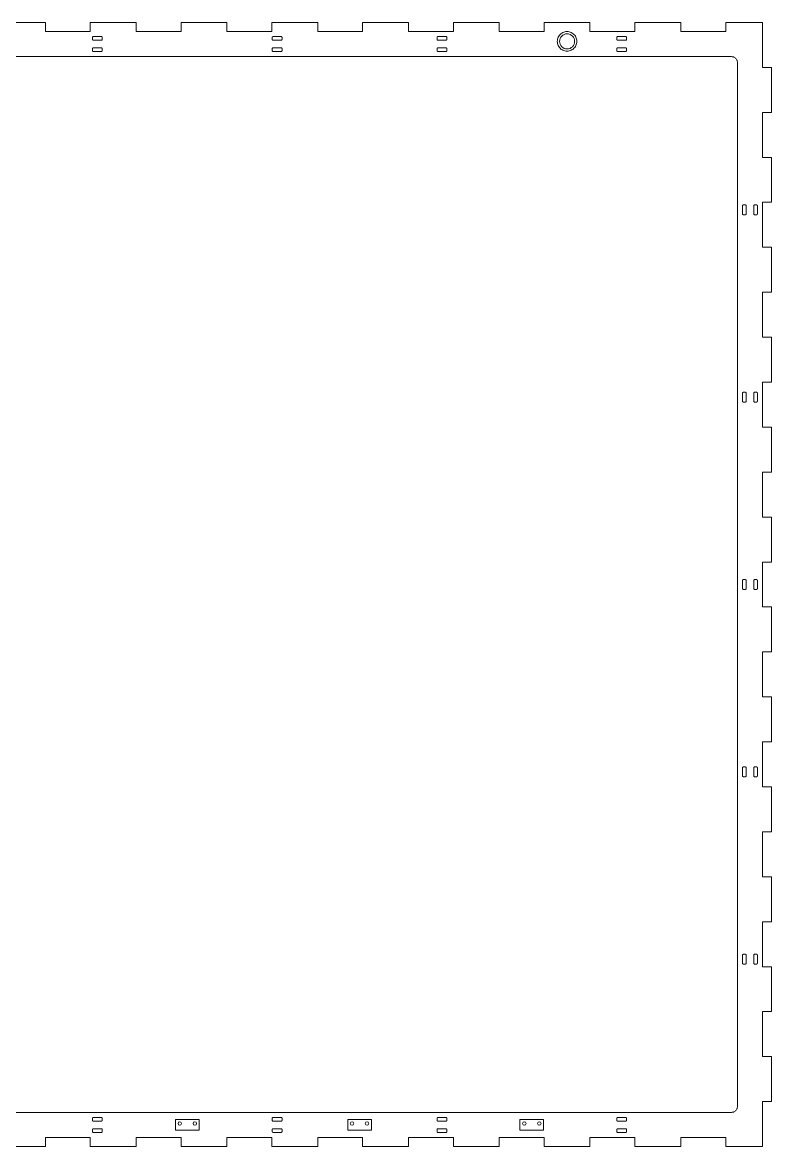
# Model space of a CAD drawing. Header units: millimetres. Extents: x 0 to 2008, y 0 to 750.
# Drawn here: x 1508 to 2008, y 0 to 750 of the extents above; entities that cross this region are included whole.
import ezdxf

# ---------------------------------------------------------------- set-up
doc = ezdxf.new("R2010")
doc.units = ezdxf.units.MM
doc.layers.add('CORTE', color=1, linetype='Continuous', lineweight=0)
doc.layers.add('MARCAÇÃO', color=2, linetype='Continuous', lineweight=0)

msp = doc.modelspace()

# ---------------------------------------------------------------- linework, layer by layer
at = {"layer": 'CORTE'}
for points in [[(1492.705882, 0), (1523.294118, 0), (1523.294118, 6), (1553.294118, 6), (1553.294118, 0), (1583.882353, 0), (1583.882353, 6), (1613.882353, 6), (1613.882353, 0), (1644.470588, 0), (1644.470588, 6), (1674.470588, 6), (1674.470588, 0), (1705.058824, 0), (1705.058824, 6), (1735.058824, 6), (1735.058824, 0), (1765.647059, 0), (1765.647059, 6), (1795.647059, 6), (1795.647059, 0), (1826.235294, 0), (1826.235294, 6), (1856.235294, 6), (1856.235294, 0), (1886.823529, 0), (1886.823529, 6), (1916.823529, 6), (1916.823529, 0), (1947.411765, 0), (1947.411765, 6), (1977.411765, 6), (1977.411765, 0), (2002, 0), (2002, 0), (2002, 30), (2008, 30), (2008, 60), (2002, 60), (2002, 90), (2008, 90), (2008, 120), (2002, 120), (2002, 150), (2008, 150), (2008, 180), (2002, 180), (2002, 210), (2008, 210), (2008, 240), (2002, 240), (2002, 270), (2008, 270), (2008, 300), (2002, 300), (2002, 330), (2008, 330), (2008, 360), (2002, 360), (2002, 390), (2008, 390), (2008, 420), (2002, 420), (2002, 450), (2008, 450), (2008, 480), (2002, 480), (2002, 510), (2008, 510), (2008, 540), (2002, 540), (2002, 570), (2008, 570), (2008, 600), (2002, 600), (2002, 630), (2008, 630), (2008, 660), (2002, 660), (2002, 690), (2008, 690), (2008, 720), (2002, 720), (2002, 750), (1977.411765, 750), (1977.411765, 744), (1947.411765, 744), (1947.411765, 750), (1916.823529, 750), (1916.823529, 744), (1886.823529, 744), (1886.823529, 750), (1856.235294, 750), (1856.235294, 744), (1826.235294, 744), (1826.235294, 750), (1795.647059, 750), (1795.647059, 744), (1765.647059, 744), (1765.647059, 750), (1735.058824, 750), (1735.058824, 744), (1705.058824, 744), (1705.058824, 750), (1674.470588, 750), (1674.470588, 744), (1644.470588, 744), (1644.470588, 750), (1613.882353, 750), (1613.882353, 744), (1583.882353, 744), (1583.882353, 750), (1553.294118, 750), (1553.294118, 744), (1523.294118, 744), (1523.294118, 750), (1492.705882, 750)], [(1034.8, 22.8), (1981.2, 22.8), (1981.647858, 22.825151), (1982.090084, 22.900288), (1982.521116, 23.024467), (1982.935535, 23.196125), (1983.328128, 23.413103), (1983.693959, 23.672674), (1984.028427, 23.971573), (1984.327326, 24.306041), (1984.586897, 24.671872), (1984.803875, 25.064465), (1984.975533, 25.478884), (1985.099712, 25.909916), (1985.174849, 26.352142), (1985.2, 26.8), (1985.2, 723.2), (1985.174849, 723.647858), (1985.099712, 724.090084), (1984.975533, 724.521116), (1984.803875, 724.935535), (1984.586897, 725.328128), (1984.327326, 725.693959), (1984.028427, 726.028427), (1983.693959, 726.327326), (1983.328128, 726.586897), (1982.935535, 726.803875), (1982.521116, 726.975533), (1982.090084, 727.099712), (1981.647858, 727.174849), (1981.2, 727.2), (1034.8, 727.2)]]:
    msp.add_lwpolyline(points, dxfattribs=at)
for points in [[(1561.25, 740), (1561.246227, 740.067179), (1561.234957, 740.133513), (1561.21633, 740.198167), (1561.190581, 740.26033), (1561.158035, 740.319219), (1561.119099, 740.374094), (1561.074264, 740.424264), (1561.024094, 740.469099), (1560.969219, 740.508035), (1560.91033, 740.540581), (1560.848167, 740.56633), (1560.783513, 740.584957), (1560.717179, 740.596227), (1560.65, 740.6), (1555.35, 740.6), (1555.282821, 740.596227), (1555.216487, 740.584957), (1555.151833, 740.56633), (1555.08967, 740.540581), (1555.030781, 740.508035), (1554.975906, 740.469099), (1554.925736, 740.424264), (1554.880901, 740.374094), (1554.841965, 740.319219), (1554.809419, 740.26033), (1554.78367, 740.198167), (1554.765043, 740.133513), (1554.753773, 740.067179), (1554.75, 740), (1554.75, 738.7), (1554.753773, 738.632821), (1554.765043, 738.566487), (1554.78367, 738.501833), (1554.809419, 738.43967), (1554.841965, 738.380781), (1554.880901, 738.325906), (1554.925736, 738.275736), (1554.975906, 738.230901), (1555.030781, 738.191965), (1555.08967, 738.159419), (1555.151833, 738.13367), (1555.216487, 738.115043), (1555.282821, 738.103773), (1555.35, 738.1), (1560.65, 738.1), (1560.717179, 738.103773), (1560.783513, 738.115043), (1560.848167, 738.13367), (1560.91033, 738.159419), (1560.969219, 738.191965), (1561.024094, 738.230901), (1561.074264, 738.275736), (1561.119099, 738.325906), (1561.158035, 738.380781), (1561.190581, 738.43967), (1561.21633, 738.501833), (1561.234957, 738.566487), (1561.246227, 738.632821), (1561.25, 738.7)], [(1681.25, 740), (1681.246227, 740.067179), (1681.234957, 740.133513), (1681.21633, 740.198167), (1681.190581, 740.26033), (1681.158035, 740.319219), (1681.119099, 740.374094), (1681.074264, 740.424264), (1681.024094, 740.469099), (1680.969219, 740.508035), (1680.91033, 740.540581), (1680.848167, 740.56633), (1680.783513, 740.584957), (1680.717179, 740.596227), (1680.65, 740.6), (1675.35, 740.6), (1675.282821, 740.596227), (1675.216487, 740.584957), (1675.151833, 740.56633), (1675.08967, 740.540581), (1675.030781, 740.508035), (1674.975906, 740.469099), (1674.925736, 740.424264), (1674.880901, 740.374094), (1674.841965, 740.319219), (1674.809419, 740.26033), (1674.78367, 740.198167), (1674.765043, 740.133513), (1674.753773, 740.067179), (1674.75, 740), (1674.75, 738.7), (1674.753773, 738.632821), (1674.765043, 738.566487), (1674.78367, 738.501833), (1674.809419, 738.43967), (1674.841965, 738.380781), (1674.880901, 738.325906), (1674.925736, 738.275736), (1674.975906, 738.230901), (1675.030781, 738.191965), (1675.08967, 738.159419), (1675.151833, 738.13367), (1675.216487, 738.115043), (1675.282821, 738.103773), (1675.35, 738.1), (1680.65, 738.1), (1680.717179, 738.103773), (1680.783513, 738.115043), (1680.848167, 738.13367), (1680.91033, 738.159419), (1680.969219, 738.191965), (1681.024094, 738.230901), (1681.074264, 738.275736), (1681.119099, 738.325906), (1681.158035, 738.380781), (1681.190581, 738.43967), (1681.21633, 738.501833), (1681.234957, 738.566487), (1681.246227, 738.632821), (1681.25, 738.7)], [(1791.25, 740), (1791.246227, 740.067179), (1791.234957, 740.133513), (1791.21633, 740.198167), (1791.190581, 740.26033), (1791.158035, 740.319219), (1791.119099, 740.374094), (1791.074264, 740.424264), (1791.024094, 740.469099), (1790.969219, 740.508035), (1790.91033, 740.540581), (1790.848167, 740.56633), (1790.783513, 740.584957), (1790.717179, 740.596227), (1790.65, 740.6), (1785.35, 740.6), (1785.282821, 740.596227), (1785.216487, 740.584957), (1785.151833, 740.56633), (1785.08967, 740.540581), (1785.030781, 740.508035), (1784.975906, 740.469099), (1784.925736, 740.424264), (1784.880901, 740.374094), (1784.841965, 740.319219), (1784.809419, 740.26033), (1784.78367, 740.198167), (1784.765043, 740.133513), (1784.753773, 740.067179), (1784.75, 740), (1784.75, 738.7), (1784.753773, 738.632821), (1784.765043, 738.566487), (1784.78367, 738.501833), (1784.809419, 738.43967), (1784.841965, 738.380781), (1784.880901, 738.325906), (1784.925736, 738.275736), (1784.975906, 738.230901), (1785.030781, 738.191965), (1785.08967, 738.159419), (1785.151833, 738.13367), (1785.216487, 738.115043), (1785.282821, 738.103773), (1785.35, 738.1), (1790.65, 738.1), (1790.717179, 738.103773), (1790.783513, 738.115043), (1790.848167, 738.13367), (1790.91033, 738.159419), (1790.969219, 738.191965), (1791.024094, 738.230901), (1791.074264, 738.275736), (1791.119099, 738.325906), (1791.158035, 738.380781), (1791.190581, 738.43967), (1791.21633, 738.501833), (1791.234957, 738.566487), (1791.246227, 738.632821), (1791.25, 738.7)], [(1911.25, 740), (1911.246227, 740.067179), (1911.234957, 740.133513), (1911.21633, 740.198167), (1911.190581, 740.26033), (1911.158035, 740.319219), (1911.119099, 740.374094), (1911.074264, 740.424264), (1911.024094, 740.469099), (1910.969219, 740.508035), (1910.91033, 740.540581), (1910.848167, 740.56633), (1910.783513, 740.584957), (1910.717179, 740.596227), (1910.65, 740.6), (1905.35, 740.6), (1905.282821, 740.596227), (1905.216487, 740.584957), (1905.151833, 740.56633), (1905.08967, 740.540581), (1905.030781, 740.508035), (1904.975906, 740.469099), (1904.925736, 740.424264), (1904.880901, 740.374094), (1904.841965, 740.319219), (1904.809419, 740.26033), (1904.78367, 740.198167), (1904.765043, 740.133513), (1904.753773, 740.067179), (1904.75, 740), (1904.75, 738.7), (1904.753773, 738.632821), (1904.765043, 738.566487), (1904.78367, 738.501833), (1904.809419, 738.43967), (1904.841965, 738.380781), (1904.880901, 738.325906), (1904.925736, 738.275736), (1904.975906, 738.230901), (1905.030781, 738.191965), (1905.08967, 738.159419), (1905.151833, 738.13367), (1905.216487, 738.115043), (1905.282821, 738.103773), (1905.35, 738.1), (1910.65, 738.1), (1910.717179, 738.103773), (1910.783513, 738.115043), (1910.848167, 738.13367), (1910.91033, 738.159419), (1910.969219, 738.191965), (1911.024094, 738.230901), (1911.074264, 738.275736), (1911.119099, 738.325906), (1911.158035, 738.380781), (1911.190581, 738.43967), (1911.21633, 738.501833), (1911.234957, 738.566487), (1911.246227, 738.632821), (1911.25, 738.7)], [(1561.25, 732.5), (1561.246227, 732.567179), (1561.234957, 732.633513), (1561.21633, 732.698167), (1561.190581, 732.76033), (1561.158035, 732.819219), (1561.119099, 732.874094), (1561.074264, 732.924264), (1561.024094, 732.969099), (1560.969219, 733.008035), (1560.91033, 733.040581), (1560.848167, 733.06633), (1560.783513, 733.084957), (1560.717179, 733.096227), (1560.65, 733.1), (1555.35, 733.1), (1555.282821, 733.096227), (1555.216487, 733.084957), (1555.151833, 733.06633), (1555.08967, 733.040581), (1555.030781, 733.008035), (1554.975906, 732.969099), (1554.925736, 732.924264), (1554.880901, 732.874094), (1554.841965, 732.819219), (1554.809419, 732.76033), (1554.78367, 732.698167), (1554.765043, 732.633513), (1554.753773, 732.567179), (1554.75, 732.5), (1554.75, 731.2), (1554.753773, 731.132821), (1554.765043, 731.066487), (1554.78367, 731.001833), (1554.809419, 730.93967), (1554.841965, 730.880781), (1554.880901, 730.825906), (1554.925736, 730.775736), (1554.975906, 730.730901), (1555.030781, 730.691965), (1555.08967, 730.659419), (1555.151833, 730.63367), (1555.216487, 730.615043), (1555.282821, 730.603773), (1555.35, 730.6), (1560.65, 730.6), (1560.717179, 730.603773), (1560.783513, 730.615043), (1560.848167, 730.63367), (1560.91033, 730.659419), (1560.969219, 730.691965), (1561.024094, 730.730901), (1561.074264, 730.775736), (1561.119099, 730.825906), (1561.158035, 730.880781), (1561.190581, 730.93967), (1561.21633, 731.001833), (1561.234957, 731.066487), (1561.246227, 731.132821), (1561.25, 731.2)], [(1681.25, 732.5), (1681.246227, 732.567179), (1681.234957, 732.633513), (1681.21633, 732.698167), (1681.190581, 732.76033), (1681.158035, 732.819219), (1681.119099, 732.874094), (1681.074264, 732.924264), (1681.024094, 732.969099), (1680.969219, 733.008035), (1680.91033, 733.040581), (1680.848167, 733.06633), (1680.783513, 733.084957), (1680.717179, 733.096227), (1680.65, 733.1), (1675.35, 733.1), (1675.282821, 733.096227), (1675.216487, 733.084957), (1675.151833, 733.06633), (1675.08967, 733.040581), (1675.030781, 733.008035), (1674.975906, 732.969099), (1674.925736, 732.924264), (1674.880901, 732.874094), (1674.841965, 732.819219), (1674.809419, 732.76033), (1674.78367, 732.698167), (1674.765043, 732.633513), (1674.753773, 732.567179), (1674.75, 732.5), (1674.75, 731.2), (1674.753773, 731.132821), (1674.765043, 731.066487), (1674.78367, 731.001833), (1674.809419, 730.93967), (1674.841965, 730.880781), (1674.880901, 730.825906), (1674.925736, 730.775736), (1674.975906, 730.730901), (1675.030781, 730.691965), (1675.08967, 730.659419), (1675.151833, 730.63367), (1675.216487, 730.615043), (1675.282821, 730.603773), (1675.35, 730.6), (1680.65, 730.6), (1680.717179, 730.603773), (1680.783513, 730.615043), (1680.848167, 730.63367), (1680.91033, 730.659419), (1680.969219, 730.691965), (1681.024094, 730.730901), (1681.074264, 730.775736), (1681.119099, 730.825906), (1681.158035, 730.880781), (1681.190581, 730.93967), (1681.21633, 731.001833), (1681.234957, 731.066487), (1681.246227, 731.132821), (1681.25, 731.2)], [(1791.25, 732.5), (1791.246227, 732.567179), (1791.234957, 732.633513), (1791.21633, 732.698167), (1791.190581, 732.76033), (1791.158035, 732.819219), (1791.119099, 732.874094), (1791.074264, 732.924264), (1791.024094, 732.969099), (1790.969219, 733.008035), (1790.91033, 733.040581), (1790.848167, 733.06633), (1790.783513, 733.084957), (1790.717179, 733.096227), (1790.65, 733.1), (1785.35, 733.1), (1785.282821, 733.096227), (1785.216487, 733.084957), (1785.151833, 733.06633), (1785.08967, 733.040581), (1785.030781, 733.008035), (1784.975906, 732.969099), (1784.925736, 732.924264), (1784.880901, 732.874094), (1784.841965, 732.819219), (1784.809419, 732.76033), (1784.78367, 732.698167), (1784.765043, 732.633513), (1784.753773, 732.567179), (1784.75, 732.5), (1784.75, 731.2), (1784.753773, 731.132821), (1784.765043, 731.066487), (1784.78367, 731.001833), (1784.809419, 730.93967), (1784.841965, 730.880781), (1784.880901, 730.825906), (1784.925736, 730.775736), (1784.975906, 730.730901), (1785.030781, 730.691965), (1785.08967, 730.659419), (1785.151833, 730.63367), (1785.216487, 730.615043), (1785.282821, 730.603773), (1785.35, 730.6), (1790.65, 730.6), (1790.717179, 730.603773), (1790.783513, 730.615043), (1790.848167, 730.63367), (1790.91033, 730.659419), (1790.969219, 730.691965), (1791.024094, 730.730901), (1791.074264, 730.775736), (1791.119099, 730.825906), (1791.158035, 730.880781), (1791.190581, 730.93967), (1791.21633, 731.001833), (1791.234957, 731.066487), (1791.246227, 731.132821), (1791.25, 731.2)], [(1911.25, 732.5), (1911.246227, 732.567179), (1911.234957, 732.633513), (1911.21633, 732.698167), (1911.190581, 732.76033), (1911.158035, 732.819219), (1911.119099, 732.874094), (1911.074264, 732.924264), (1911.024094, 732.969099), (1910.969219, 733.008035), (1910.91033, 733.040581), (1910.848167, 733.06633), (1910.783513, 733.084957), (1910.717179, 733.096227), (1910.65, 733.1), (1905.35, 733.1), (1905.282821, 733.096227), (1905.216487, 733.084957), (1905.151833, 733.06633), (1905.08967, 733.040581), (1905.030781, 733.008035), (1904.975906, 732.969099), (1904.925736, 732.924264), (1904.880901, 732.874094), (1904.841965, 732.819219), (1904.809419, 732.76033), (1904.78367, 732.698167), (1904.765043, 732.633513), (1904.753773, 732.567179), (1904.75, 732.5), (1904.75, 731.2), (1904.753773, 731.132821), (1904.765043, 731.066487), (1904.78367, 731.001833), (1904.809419, 730.93967), (1904.841965, 730.880781), (1904.880901, 730.825906), (1904.925736, 730.775736), (1904.975906, 730.730901), (1905.030781, 730.691965), (1905.08967, 730.659419), (1905.151833, 730.63367), (1905.216487, 730.615043), (1905.282821, 730.603773), (1905.35, 730.6), (1910.65, 730.6), (1910.717179, 730.603773), (1910.783513, 730.615043), (1910.848167, 730.63367), (1910.91033, 730.659419), (1910.969219, 730.691965), (1911.024094, 730.730901), (1911.074264, 730.775736), (1911.119099, 730.825906), (1911.158035, 730.880781), (1911.190581, 730.93967), (1911.21633, 731.001833), (1911.234957, 731.066487), (1911.246227, 731.132821), (1911.25, 731.2)], [(1991.1, 627.65), (1991.096227, 627.717179), (1991.084957, 627.783513), (1991.06633, 627.848167), (1991.040581, 627.91033), (1991.008035, 627.969219), (1990.969099, 628.024094), (1990.924264, 628.074264), (1990.874094, 628.119099), (1990.819219, 628.158035), (1990.76033, 628.190581), (1990.698167, 628.21633), (1990.633513, 628.234957), (1990.567179, 628.246227), (1990.5, 628.25), (1989.2, 628.25), (1989.132821, 628.246227), (1989.066487, 628.234957), (1989.001833, 628.21633), (1988.93967, 628.190581), (1988.880781, 628.158035), (1988.825906, 628.119099), (1988.775736, 628.074264), (1988.730901, 628.024094), (1988.691965, 627.969219), (1988.659419, 627.91033), (1988.63367, 627.848167), (1988.615043, 627.783513), (1988.603773, 627.717179), (1988.6, 627.65), (1988.6, 622.35), (1988.603773, 622.282821), (1988.615043, 622.216487), (1988.63367, 622.151833), (1988.659419, 622.08967), (1988.691965, 622.030781), (1988.730901, 621.975906), (1988.775736, 621.925736), (1988.825906, 621.880901), (1988.880781, 621.841965), (1988.93967, 621.809419), (1989.001833, 621.78367), (1989.066487, 621.765043), (1989.132821, 621.753773), (1989.2, 621.75), (1990.5, 621.75), (1990.567179, 621.753773), (1990.633513, 621.765043), (1990.698167, 621.78367), (1990.76033, 621.809419), (1990.819219, 621.841965), (1990.874094, 621.880901), (1990.924264, 621.925736), (1990.969099, 621.975906), (1991.008035, 622.030781), (1991.040581, 622.08967), (1991.06633, 622.151833), (1991.084957, 622.216487), (1991.096227, 622.282821), (1991.1, 622.35)], [(1998.6, 627.65), (1998.596227, 627.717179), (1998.584957, 627.783513), (1998.56633, 627.848167), (1998.540581, 627.91033), (1998.508035, 627.969219), (1998.469099, 628.024094), (1998.424264, 628.074264), (1998.374094, 628.119099), (1998.319219, 628.158035), (1998.26033, 628.190581), (1998.198167, 628.21633), (1998.133513, 628.234957), (1998.067179, 628.246227), (1998, 628.25), (1996.7, 628.25), (1996.632821, 628.246227), (1996.566487, 628.234957), (1996.501833, 628.21633), (1996.43967, 628.190581), (1996.380781, 628.158035), (1996.325906, 628.119099), (1996.275736, 628.074264), (1996.230901, 628.024094), (1996.191965, 627.969219), (1996.159419, 627.91033), (1996.13367, 627.848167), (1996.115043, 627.783513), (1996.103773, 627.717179), (1996.1, 627.65), (1996.1, 622.35), (1996.103773, 622.282821), (1996.115043, 622.216487), (1996.13367, 622.151833), (1996.159419, 622.08967), (1996.191965, 622.030781), (1996.230901, 621.975906), (1996.275736, 621.925736), (1996.325906, 621.880901), (1996.380781, 621.841965), (1996.43967, 621.809419), (1996.501833, 621.78367), (1996.566487, 621.765043), (1996.632821, 621.753773), (1996.7, 621.75), (1998, 621.75), (1998.067179, 621.753773), (1998.133513, 621.765043), (1998.198167, 621.78367), (1998.26033, 621.809419), (1998.319219, 621.841965), (1998.374094, 621.880901), (1998.424264, 621.925736), (1998.469099, 621.975906), (1998.508035, 622.030781), (1998.540581, 622.08967), (1998.56633, 622.151833), (1998.584957, 622.216487), (1998.596227, 622.282821), (1998.6, 622.35)], [(1991.1, 502.65), (1991.096227, 502.717179), (1991.084957, 502.783513), (1991.06633, 502.848167), (1991.040581, 502.91033), (1991.008035, 502.969219), (1990.969099, 503.024094), (1990.924264, 503.074264), (1990.874094, 503.119099), (1990.819219, 503.158035), (1990.76033, 503.190581), (1990.698167, 503.21633), (1990.633513, 503.234957), (1990.567179, 503.246227), (1990.5, 503.25), (1989.2, 503.25), (1989.132821, 503.246227), (1989.066487, 503.234957), (1989.001833, 503.21633), (1988.93967, 503.190581), (1988.880781, 503.158035), (1988.825906, 503.119099), (1988.775736, 503.074264), (1988.730901, 503.024094), (1988.691965, 502.969219), (1988.659419, 502.91033), (1988.63367, 502.848167), (1988.615043, 502.783513), (1988.603773, 502.717179), (1988.6, 502.65), (1988.6, 497.35), (1988.603773, 497.282821), (1988.615043, 497.216487), (1988.63367, 497.151833), (1988.659419, 497.08967), (1988.691965, 497.030781), (1988.730901, 496.975906), (1988.775736, 496.925736), (1988.825906, 496.880901), (1988.880781, 496.841965), (1988.93967, 496.809419), (1989.001833, 496.78367), (1989.066487, 496.765043), (1989.132821, 496.753773), (1989.2, 496.75), (1990.5, 496.75), (1990.567179, 496.753773), (1990.633513, 496.765043), (1990.698167, 496.78367), (1990.76033, 496.809419), (1990.819219, 496.841965), (1990.874094, 496.880901), (1990.924264, 496.925736), (1990.969099, 496.975906), (1991.008035, 497.030781), (1991.040581, 497.08967), (1991.06633, 497.151833), (1991.084957, 497.216487), (1991.096227, 497.282821), (1991.1, 497.35)], [(1998.6, 502.65), (1998.596227, 502.717179), (1998.584957, 502.783513), (1998.56633, 502.848167), (1998.540581, 502.91033), (1998.508035, 502.969219), (1998.469099, 503.024094), (1998.424264, 503.074264), (1998.374094, 503.119099), (1998.319219, 503.158035), (1998.26033, 503.190581), (1998.198167, 503.21633), (1998.133513, 503.234957), (1998.067179, 503.246227), (1998, 503.25), (1996.7, 503.25), (1996.632821, 503.246227), (1996.566487, 503.234957), (1996.501833, 503.21633), (1996.43967, 503.190581), (1996.380781, 503.158035), (1996.325906, 503.119099), (1996.275736, 503.074264), (1996.230901, 503.024094), (1996.191965, 502.969219), (1996.159419, 502.91033), (1996.13367, 502.848167), (1996.115043, 502.783513), (1996.103773, 502.717179), (1996.1, 502.65), (1996.1, 497.35), (1996.103773, 497.282821), (1996.115043, 497.216487), (1996.13367, 497.151833), (1996.159419, 497.08967), (1996.191965, 497.030781), (1996.230901, 496.975906), (1996.275736, 496.925736), (1996.325906, 496.880901), (1996.380781, 496.841965), (1996.43967, 496.809419), (1996.501833, 496.78367), (1996.566487, 496.765043), (1996.632821, 496.753773), (1996.7, 496.75), (1998, 496.75), (1998.067179, 496.753773), (1998.133513, 496.765043), (1998.198167, 496.78367), (1998.26033, 496.809419), (1998.319219, 496.841965), (1998.374094, 496.880901), (1998.424264, 496.925736), (1998.469099, 496.975906), (1998.508035, 497.030781), (1998.540581, 497.08967), (1998.56633, 497.151833), (1998.584957, 497.216487), (1998.596227, 497.282821), (1998.6, 497.35)], [(1991.1, 377.65), (1991.096227, 377.717179), (1991.084957, 377.783513), (1991.06633, 377.848167), (1991.040581, 377.91033), (1991.008035, 377.969219), (1990.969099, 378.024094), (1990.924264, 378.074264), (1990.874094, 378.119099), (1990.819219, 378.158035), (1990.76033, 378.190581), (1990.698167, 378.21633), (1990.633513, 378.234957), (1990.567179, 378.246227), (1990.5, 378.25), (1989.2, 378.25), (1989.132821, 378.246227), (1989.066487, 378.234957), (1989.001833, 378.21633), (1988.93967, 378.190581), (1988.880781, 378.158035), (1988.825906, 378.119099), (1988.775736, 378.074264), (1988.730901, 378.024094), (1988.691965, 377.969219), (1988.659419, 377.91033), (1988.63367, 377.848167), (1988.615043, 377.783513), (1988.603773, 377.717179), (1988.6, 377.65), (1988.6, 372.35), (1988.603773, 372.282821), (1988.615043, 372.216487), (1988.63367, 372.151833), (1988.659419, 372.08967), (1988.691965, 372.030781), (1988.730901, 371.975906), (1988.775736, 371.925736), (1988.825906, 371.880901), (1988.880781, 371.841965), (1988.93967, 371.809419), (1989.001833, 371.78367), (1989.066487, 371.765043), (1989.132821, 371.753773), (1989.2, 371.75), (1990.5, 371.75), (1990.567179, 371.753773), (1990.633513, 371.765043), (1990.698167, 371.78367), (1990.76033, 371.809419), (1990.819219, 371.841965), (1990.874094, 371.880901), (1990.924264, 371.925736), (1990.969099, 371.975906), (1991.008035, 372.030781), (1991.040581, 372.08967), (1991.06633, 372.151833), (1991.084957, 372.216487), (1991.096227, 372.282821), (1991.1, 372.35)], [(1998.6, 377.65), (1998.596227, 377.717179), (1998.584957, 377.783513), (1998.56633, 377.848167), (1998.540581, 377.91033), (1998.508035, 377.969219), (1998.469099, 378.024094), (1998.424264, 378.074264), (1998.374094, 378.119099), (1998.319219, 378.158035), (1998.26033, 378.190581), (1998.198167, 378.21633), (1998.133513, 378.234957), (1998.067179, 378.246227), (1998, 378.25), (1996.7, 378.25), (1996.632821, 378.246227), (1996.566487, 378.234957), (1996.501833, 378.21633), (1996.43967, 378.190581), (1996.380781, 378.158035), (1996.325906, 378.119099), (1996.275736, 378.074264), (1996.230901, 378.024094), (1996.191965, 377.969219), (1996.159419, 377.91033), (1996.13367, 377.848167), (1996.115043, 377.783513), (1996.103773, 377.717179), (1996.1, 377.65), (1996.1, 372.35), (1996.103773, 372.282821), (1996.115043, 372.216487), (1996.13367, 372.151833), (1996.159419, 372.08967), (1996.191965, 372.030781), (1996.230901, 371.975906), (1996.275736, 371.925736), (1996.325906, 371.880901), (1996.380781, 371.841965), (1996.43967, 371.809419), (1996.501833, 371.78367), (1996.566487, 371.765043), (1996.632821, 371.753773), (1996.7, 371.75), (1998, 371.75), (1998.067179, 371.753773), (1998.133513, 371.765043), (1998.198167, 371.78367), (1998.26033, 371.809419), (1998.319219, 371.841965), (1998.374094, 371.880901), (1998.424264, 371.925736), (1998.469099, 371.975906), (1998.508035, 372.030781), (1998.540581, 372.08967), (1998.56633, 372.151833), (1998.584957, 372.216487), (1998.596227, 372.282821), (1998.6, 372.35)], [(1991.1, 252.65), (1991.096227, 252.717179), (1991.084957, 252.783513), (1991.06633, 252.848167), (1991.040581, 252.91033), (1991.008035, 252.969219), (1990.969099, 253.024094), (1990.924264, 253.074264), (1990.874094, 253.119099), (1990.819219, 253.158035), (1990.76033, 253.190581), (1990.698167, 253.21633), (1990.633513, 253.234957), (1990.567179, 253.246227), (1990.5, 253.25), (1989.2, 253.25), (1989.132821, 253.246227), (1989.066487, 253.234957), (1989.001833, 253.21633), (1988.93967, 253.190581), (1988.880781, 253.158035), (1988.825906, 253.119099), (1988.775736, 253.074264), (1988.730901, 253.024094), (1988.691965, 252.969219), (1988.659419, 252.91033), (1988.63367, 252.848167), (1988.615043, 252.783513), (1988.603773, 252.717179), (1988.6, 252.65), (1988.6, 247.35), (1988.603773, 247.282821), (1988.615043, 247.216487), (1988.63367, 247.151833), (1988.659419, 247.08967), (1988.691965, 247.030781), (1988.730901, 246.975906), (1988.775736, 246.925736), (1988.825906, 246.880901), (1988.880781, 246.841965), (1988.93967, 246.809419), (1989.001833, 246.78367), (1989.066487, 246.765043), (1989.132821, 246.753773), (1989.2, 246.75), (1990.5, 246.75), (1990.567179, 246.753773), (1990.633513, 246.765043), (1990.698167, 246.78367), (1990.76033, 246.809419), (1990.819219, 246.841965), (1990.874094, 246.880901), (1990.924264, 246.925736), (1990.969099, 246.975906), (1991.008035, 247.030781), (1991.040581, 247.08967), (1991.06633, 247.151833), (1991.084957, 247.216487), (1991.096227, 247.282821), (1991.1, 247.35)], [(1998.6, 252.65), (1998.596227, 252.717179), (1998.584957, 252.783513), (1998.56633, 252.848167), (1998.540581, 252.91033), (1998.508035, 252.969219), (1998.469099, 253.024094), (1998.424264, 253.074264), (1998.374094, 253.119099), (1998.319219, 253.158035), (1998.26033, 253.190581), (1998.198167, 253.21633), (1998.133513, 253.234957), (1998.067179, 253.246227), (1998, 253.25), (1996.7, 253.25), (1996.632821, 253.246227), (1996.566487, 253.234957), (1996.501833, 253.21633), (1996.43967, 253.190581), (1996.380781, 253.158035), (1996.325906, 253.119099), (1996.275736, 253.074264), (1996.230901, 253.024094), (1996.191965, 252.969219), (1996.159419, 252.91033), (1996.13367, 252.848167), (1996.115043, 252.783513), (1996.103773, 252.717179), (1996.1, 252.65), (1996.1, 247.35), (1996.103773, 247.282821), (1996.115043, 247.216487), (1996.13367, 247.151833), (1996.159419, 247.08967), (1996.191965, 247.030781), (1996.230901, 246.975906), (1996.275736, 246.925736), (1996.325906, 246.880901), (1996.380781, 246.841965), (1996.43967, 246.809419), (1996.501833, 246.78367), (1996.566487, 246.765043), (1996.632821, 246.753773), (1996.7, 246.75), (1998, 246.75), (1998.067179, 246.753773), (1998.133513, 246.765043), (1998.198167, 246.78367), (1998.26033, 246.809419), (1998.319219, 246.841965), (1998.374094, 246.880901), (1998.424264, 246.925736), (1998.469099, 246.975906), (1998.508035, 247.030781), (1998.540581, 247.08967), (1998.56633, 247.151833), (1998.584957, 247.216487), (1998.596227, 247.282821), (1998.6, 247.35)], [(1991.1, 127.65), (1991.096227, 127.717179), (1991.084957, 127.783513), (1991.06633, 127.848167), (1991.040581, 127.91033), (1991.008035, 127.969219), (1990.969099, 128.024094), (1990.924264, 128.074264), (1990.874094, 128.119099), (1990.819219, 128.158035), (1990.76033, 128.190581), (1990.698167, 128.21633), (1990.633513, 128.234957), (1990.567179, 128.246227), (1990.5, 128.25), (1989.2, 128.25), (1989.132821, 128.246227), (1989.066487, 128.234957), (1989.001833, 128.21633), (1988.93967, 128.190581), (1988.880781, 128.158035), (1988.825906, 128.119099), (1988.775736, 128.074264), (1988.730901, 128.024094), (1988.691965, 127.969219), (1988.659419, 127.91033), (1988.63367, 127.848167), (1988.615043, 127.783513), (1988.603773, 127.717179), (1988.6, 127.65), (1988.6, 122.35), (1988.603773, 122.282821), (1988.615043, 122.216487), (1988.63367, 122.151833), (1988.659419, 122.08967), (1988.691965, 122.030781), (1988.730901, 121.975906), (1988.775736, 121.925736), (1988.825906, 121.880901), (1988.880781, 121.841965), (1988.93967, 121.809419), (1989.001833, 121.78367), (1989.066487, 121.765043), (1989.132821, 121.753773), (1989.2, 121.75), (1990.5, 121.75), (1990.567179, 121.753773), (1990.633513, 121.765043), (1990.698167, 121.78367), (1990.76033, 121.809419), (1990.819219, 121.841965), (1990.874094, 121.880901), (1990.924264, 121.925736), (1990.969099, 121.975906), (1991.008035, 122.030781), (1991.040581, 122.08967), (1991.06633, 122.151833), (1991.084957, 122.216487), (1991.096227, 122.282821), (1991.1, 122.35)], [(1998.6, 127.65), (1998.596227, 127.717179), (1998.584957, 127.783513), (1998.56633, 127.848167), (1998.540581, 127.91033), (1998.508035, 127.969219), (1998.469099, 128.024094), (1998.424264, 128.074264), (1998.374094, 128.119099), (1998.319219, 128.158035), (1998.26033, 128.190581), (1998.198167, 128.21633), (1998.133513, 128.234957), (1998.067179, 128.246227), (1998, 128.25), (1996.7, 128.25), (1996.632821, 128.246227), (1996.566487, 128.234957), (1996.501833, 128.21633), (1996.43967, 128.190581), (1996.380781, 128.158035), (1996.325906, 128.119099), (1996.275736, 128.074264), (1996.230901, 128.024094), (1996.191965, 127.969219), (1996.159419, 127.91033), (1996.13367, 127.848167), (1996.115043, 127.783513), (1996.103773, 127.717179), (1996.1, 127.65), (1996.1, 122.35), (1996.103773, 122.282821), (1996.115043, 122.216487), (1996.13367, 122.151833), (1996.159419, 122.08967), (1996.191965, 122.030781), (1996.230901, 121.975906), (1996.275736, 121.925736), (1996.325906, 121.880901), (1996.380781, 121.841965), (1996.43967, 121.809419), (1996.501833, 121.78367), (1996.566487, 121.765043), (1996.632821, 121.753773), (1996.7, 121.75), (1998, 121.75), (1998.067179, 121.753773), (1998.133513, 121.765043), (1998.198167, 121.78367), (1998.26033, 121.809419), (1998.319219, 121.841965), (1998.374094, 121.880901), (1998.424264, 121.925736), (1998.469099, 121.975906), (1998.508035, 122.030781), (1998.540581, 122.08967), (1998.56633, 122.151833), (1998.584957, 122.216487), (1998.596227, 122.282821), (1998.6, 122.35)], [(1561.25, 18.8), (1561.246227, 18.867179), (1561.234957, 18.933513), (1561.21633, 18.998167), (1561.190581, 19.06033), (1561.158035, 19.119219), (1561.119099, 19.174094), (1561.074264, 19.224264), (1561.024094, 19.269099), (1560.969219, 19.308035), (1560.91033, 19.340581), (1560.848167, 19.36633), (1560.783513, 19.384957), (1560.717179, 19.396227), (1560.65, 19.4), (1555.35, 19.4), (1555.282821, 19.396227), (1555.216487, 19.384957), (1555.151833, 19.36633), (1555.08967, 19.340581), (1555.030781, 19.308035), (1554.975906, 19.269099), (1554.925736, 19.224264), (1554.880901, 19.174094), (1554.841965, 19.119219), (1554.809419, 19.06033), (1554.78367, 18.998167), (1554.765043, 18.933513), (1554.753773, 18.867179), (1554.75, 18.8), (1554.75, 17.5), (1554.753773, 17.432821), (1554.765043, 17.366487), (1554.78367, 17.301833), (1554.809419, 17.23967), (1554.841965, 17.180781), (1554.880901, 17.125906), (1554.925736, 17.075736), (1554.975906, 17.030901), (1555.030781, 16.991965), (1555.08967, 16.959419), (1555.151833, 16.93367), (1555.216487, 16.915043), (1555.282821, 16.903773), (1555.35, 16.9), (1560.65, 16.9), (1560.717179, 16.903773), (1560.783513, 16.915043), (1560.848167, 16.93367), (1560.91033, 16.959419), (1560.969219, 16.991965), (1561.024094, 17.030901), (1561.074264, 17.075736), (1561.119099, 17.125906), (1561.158035, 17.180781), (1561.190581, 17.23967), (1561.21633, 17.301833), (1561.234957, 17.366487), (1561.246227, 17.432821), (1561.25, 17.5)], [(1681.25, 18.8), (1681.246227, 18.867179), (1681.234957, 18.933513), (1681.21633, 18.998167), (1681.190581, 19.06033), (1681.158035, 19.119219), (1681.119099, 19.174094), (1681.074264, 19.224264), (1681.024094, 19.269099), (1680.969219, 19.308035), (1680.91033, 19.340581), (1680.848167, 19.36633), (1680.783513, 19.384957), (1680.717179, 19.396227), (1680.65, 19.4), (1675.35, 19.4), (1675.282821, 19.396227), (1675.216487, 19.384957), (1675.151833, 19.36633), (1675.08967, 19.340581), (1675.030781, 19.308035), (1674.975906, 19.269099), (1674.925736, 19.224264), (1674.880901, 19.174094), (1674.841965, 19.119219), (1674.809419, 19.06033), (1674.78367, 18.998167), (1674.765043, 18.933513), (1674.753773, 18.867179), (1674.75, 18.8), (1674.75, 17.5), (1674.753773, 17.432821), (1674.765043, 17.366487), (1674.78367, 17.301833), (1674.809419, 17.23967), (1674.841965, 17.180781), (1674.880901, 17.125906), (1674.925736, 17.075736), (1674.975906, 17.030901), (1675.030781, 16.991965), (1675.08967, 16.959419), (1675.151833, 16.93367), (1675.216487, 16.915043), (1675.282821, 16.903773), (1675.35, 16.9), (1680.65, 16.9), (1680.717179, 16.903773), (1680.783513, 16.915043), (1680.848167, 16.93367), (1680.91033, 16.959419), (1680.969219, 16.991965), (1681.024094, 17.030901), (1681.074264, 17.075736), (1681.119099, 17.125906), (1681.158035, 17.180781), (1681.190581, 17.23967), (1681.21633, 17.301833), (1681.234957, 17.366487), (1681.246227, 17.432821), (1681.25, 17.5)], [(1791.25, 18.8), (1791.246227, 18.867179), (1791.234957, 18.933513), (1791.21633, 18.998167), (1791.190581, 19.06033), (1791.158035, 19.119219), (1791.119099, 19.174094), (1791.074264, 19.224264), (1791.024094, 19.269099), (1790.969219, 19.308035), (1790.91033, 19.340581), (1790.848167, 19.36633), (1790.783513, 19.384957), (1790.717179, 19.396227), (1790.65, 19.4), (1785.35, 19.4), (1785.282821, 19.396227), (1785.216487, 19.384957), (1785.151833, 19.36633), (1785.08967, 19.340581), (1785.030781, 19.308035), (1784.975906, 19.269099), (1784.925736, 19.224264), (1784.880901, 19.174094), (1784.841965, 19.119219), (1784.809419, 19.06033), (1784.78367, 18.998167), (1784.765043, 18.933513), (1784.753773, 18.867179), (1784.75, 18.8), (1784.75, 17.5), (1784.753773, 17.432821), (1784.765043, 17.366487), (1784.78367, 17.301833), (1784.809419, 17.23967), (1784.841965, 17.180781), (1784.880901, 17.125906), (1784.925736, 17.075736), (1784.975906, 17.030901), (1785.030781, 16.991965), (1785.08967, 16.959419), (1785.151833, 16.93367), (1785.216487, 16.915043), (1785.282821, 16.903773), (1785.35, 16.9), (1790.65, 16.9), (1790.717179, 16.903773), (1790.783513, 16.915043), (1790.848167, 16.93367), (1790.91033, 16.959419), (1790.969219, 16.991965), (1791.024094, 17.030901), (1791.074264, 17.075736), (1791.119099, 17.125906), (1791.158035, 17.180781), (1791.190581, 17.23967), (1791.21633, 17.301833), (1791.234957, 17.366487), (1791.246227, 17.432821), (1791.25, 17.5)], [(1911.25, 18.8), (1911.246227, 18.867179), (1911.234957, 18.933513), (1911.21633, 18.998167), (1911.190581, 19.06033), (1911.158035, 19.119219), (1911.119099, 19.174094), (1911.074264, 19.224264), (1911.024094, 19.269099), (1910.969219, 19.308035), (1910.91033, 19.340581), (1910.848167, 19.36633), (1910.783513, 19.384957), (1910.717179, 19.396227), (1910.65, 19.4), (1905.35, 19.4), (1905.282821, 19.396227), (1905.216487, 19.384957), (1905.151833, 19.36633), (1905.08967, 19.340581), (1905.030781, 19.308035), (1904.975906, 19.269099), (1904.925736, 19.224264), (1904.880901, 19.174094), (1904.841965, 19.119219), (1904.809419, 19.06033), (1904.78367, 18.998167), (1904.765043, 18.933513), (1904.753773, 18.867179), (1904.75, 18.8), (1904.75, 17.5), (1904.753773, 17.432821), (1904.765043, 17.366487), (1904.78367, 17.301833), (1904.809419, 17.23967), (1904.841965, 17.180781), (1904.880901, 17.125906), (1904.925736, 17.075736), (1904.975906, 17.030901), (1905.030781, 16.991965), (1905.08967, 16.959419), (1905.151833, 16.93367), (1905.216487, 16.915043), (1905.282821, 16.903773), (1905.35, 16.9), (1910.65, 16.9), (1910.717179, 16.903773), (1910.783513, 16.915043), (1910.848167, 16.93367), (1910.91033, 16.959419), (1910.969219, 16.991965), (1911.024094, 17.030901), (1911.074264, 17.075736), (1911.119099, 17.125906), (1911.158035, 17.180781), (1911.190581, 17.23967), (1911.21633, 17.301833), (1911.234957, 17.366487), (1911.246227, 17.432821), (1911.25, 17.5)], [(1561.25, 11.3), (1561.246227, 11.367179), (1561.234957, 11.433513), (1561.21633, 11.498167), (1561.190581, 11.56033), (1561.158035, 11.619219), (1561.119099, 11.674094), (1561.074264, 11.724264), (1561.024094, 11.769099), (1560.969219, 11.808035), (1560.91033, 11.840581), (1560.848167, 11.86633), (1560.783513, 11.884957), (1560.717179, 11.896227), (1560.65, 11.9), (1555.35, 11.9), (1555.282821, 11.896227), (1555.216487, 11.884957), (1555.151833, 11.86633), (1555.08967, 11.840581), (1555.030781, 11.808035), (1554.975906, 11.769099), (1554.925736, 11.724264), (1554.880901, 11.674094), (1554.841965, 11.619219), (1554.809419, 11.56033), (1554.78367, 11.498167), (1554.765043, 11.433513), (1554.753773, 11.367179), (1554.75, 11.3), (1554.75, 10), (1554.753773, 9.932821), (1554.765043, 9.866487), (1554.78367, 9.801833), (1554.809419, 9.73967), (1554.841965, 9.680781), (1554.880901, 9.625906), (1554.925736, 9.575736), (1554.975906, 9.530901), (1555.030781, 9.491965), (1555.08967, 9.459419), (1555.151833, 9.43367), (1555.216487, 9.415043), (1555.282821, 9.403773), (1555.35, 9.4), (1560.65, 9.4), (1560.717179, 9.403773), (1560.783513, 9.415043), (1560.848167, 9.43367), (1560.91033, 9.459419), (1560.969219, 9.491965), (1561.024094, 9.530901), (1561.074264, 9.575736), (1561.119099, 9.625906), (1561.158035, 9.680781), (1561.190581, 9.73967), (1561.21633, 9.801833), (1561.234957, 9.866487), (1561.246227, 9.932821), (1561.25, 10)], [(1681.25, 11.3), (1681.246227, 11.367179), (1681.234957, 11.433513), (1681.21633, 11.498167), (1681.190581, 11.56033), (1681.158035, 11.619219), (1681.119099, 11.674094), (1681.074264, 11.724264), (1681.024094, 11.769099), (1680.969219, 11.808035), (1680.91033, 11.840581), (1680.848167, 11.86633), (1680.783513, 11.884957), (1680.717179, 11.896227), (1680.65, 11.9), (1675.35, 11.9), (1675.282821, 11.896227), (1675.216487, 11.884957), (1675.151833, 11.86633), (1675.08967, 11.840581), (1675.030781, 11.808035), (1674.975906, 11.769099), (1674.925736, 11.724264), (1674.880901, 11.674094), (1674.841965, 11.619219), (1674.809419, 11.56033), (1674.78367, 11.498167), (1674.765043, 11.433513), (1674.753773, 11.367179), (1674.75, 11.3), (1674.75, 10), (1674.753773, 9.932821), (1674.765043, 9.866487), (1674.78367, 9.801833), (1674.809419, 9.73967), (1674.841965, 9.680781), (1674.880901, 9.625906), (1674.925736, 9.575736), (1674.975906, 9.530901), (1675.030781, 9.491965), (1675.08967, 9.459419), (1675.151833, 9.43367), (1675.216487, 9.415043), (1675.282821, 9.403773), (1675.35, 9.4), (1680.65, 9.4), (1680.717179, 9.403773), (1680.783513, 9.415043), (1680.848167, 9.43367), (1680.91033, 9.459419), (1680.969219, 9.491965), (1681.024094, 9.530901), (1681.074264, 9.575736), (1681.119099, 9.625906), (1681.158035, 9.680781), (1681.190581, 9.73967), (1681.21633, 9.801833), (1681.234957, 9.866487), (1681.246227, 9.932821), (1681.25, 10)], [(1791.25, 11.3), (1791.246227, 11.367179), (1791.234957, 11.433513), (1791.21633, 11.498167), (1791.190581, 11.56033), (1791.158035, 11.619219), (1791.119099, 11.674094), (1791.074264, 11.724264), (1791.024094, 11.769099), (1790.969219, 11.808035), (1790.91033, 11.840581), (1790.848167, 11.86633), (1790.783513, 11.884957), (1790.717179, 11.896227), (1790.65, 11.9), (1785.35, 11.9), (1785.282821, 11.896227), (1785.216487, 11.884957), (1785.151833, 11.86633), (1785.08967, 11.840581), (1785.030781, 11.808035), (1784.975906, 11.769099), (1784.925736, 11.724264), (1784.880901, 11.674094), (1784.841965, 11.619219), (1784.809419, 11.56033), (1784.78367, 11.498167), (1784.765043, 11.433513), (1784.753773, 11.367179), (1784.75, 11.3), (1784.75, 10), (1784.753773, 9.932821), (1784.765043, 9.866487), (1784.78367, 9.801833), (1784.809419, 9.73967), (1784.841965, 9.680781), (1784.880901, 9.625906), (1784.925736, 9.575736), (1784.975906, 9.530901), (1785.030781, 9.491965), (1785.08967, 9.459419), (1785.151833, 9.43367), (1785.216487, 9.415043), (1785.282821, 9.403773), (1785.35, 9.4), (1790.65, 9.4), (1790.717179, 9.403773), (1790.783513, 9.415043), (1790.848167, 9.43367), (1790.91033, 9.459419), (1790.969219, 9.491965), (1791.024094, 9.530901), (1791.074264, 9.575736), (1791.119099, 9.625906), (1791.158035, 9.680781), (1791.190581, 9.73967), (1791.21633, 9.801833), (1791.234957, 9.866487), (1791.246227, 9.932821), (1791.25, 10)], [(1911.25, 11.3), (1911.246227, 11.367179), (1911.234957, 11.433513), (1911.21633, 11.498167), (1911.190581, 11.56033), (1911.158035, 11.619219), (1911.119099, 11.674094), (1911.074264, 11.724264), (1911.024094, 11.769099), (1910.969219, 11.808035), (1910.91033, 11.840581), (1910.848167, 11.86633), (1910.783513, 11.884957), (1910.717179, 11.896227), (1910.65, 11.9), (1905.35, 11.9), (1905.282821, 11.896227), (1905.216487, 11.884957), (1905.151833, 11.86633), (1905.08967, 11.840581), (1905.030781, 11.808035), (1904.975906, 11.769099), (1904.925736, 11.724264), (1904.880901, 11.674094), (1904.841965, 11.619219), (1904.809419, 11.56033), (1904.78367, 11.498167), (1904.765043, 11.433513), (1904.753773, 11.367179), (1904.75, 11.3), (1904.75, 10), (1904.753773, 9.932821), (1904.765043, 9.866487), (1904.78367, 9.801833), (1904.809419, 9.73967), (1904.841965, 9.680781), (1904.880901, 9.625906), (1904.925736, 9.575736), (1904.975906, 9.530901), (1905.030781, 9.491965), (1905.08967, 9.459419), (1905.151833, 9.43367), (1905.216487, 9.415043), (1905.282821, 9.403773), (1905.35, 9.4), (1910.65, 9.4), (1910.717179, 9.403773), (1910.783513, 9.415043), (1910.848167, 9.43367), (1910.91033, 9.459419), (1910.969219, 9.491965), (1911.024094, 9.530901), (1911.074264, 9.575736), (1911.119099, 9.625906), (1911.158035, 9.680781), (1911.190581, 9.73967), (1911.21633, 9.801833), (1911.234957, 9.866487), (1911.246227, 9.932821), (1911.25, 10)]]:
    msp.add_lwpolyline(points, close=True, dxfattribs=at)
for centre, radius in [((1871.53, 737.4), 5.05), ((1612.985, 15.38), 1.165), ((1623.015, 15.38), 1.165), ((1727.985, 15.38), 1.165), ((1738.015, 15.38), 1.165), ((1842.985, 15.38), 1.165), ((1853.015, 15.38), 1.165)]:
    msp.add_circle(centre, radius, dxfattribs=at)
at = {"layer": 'MARCAÇÃO'}
for points in [[(1878.055, 737.4), (1878.013972, 738.130568), (1877.891405, 738.851949), (1877.688839, 739.555071), (1877.408822, 740.231091), (1877.054875, 740.871509), (1876.63145, 741.468271), (1876.143872, 742.013872), (1875.598271, 742.50145), (1875.001509, 742.924875), (1874.361091, 743.278822), (1873.685071, 743.558839), (1872.981949, 743.761405), (1872.260568, 743.883972), (1871.53, 743.925), (1871.53, 743.925), (1870.799432, 743.883972), (1870.078051, 743.761405), (1869.374929, 743.558839), (1868.698909, 743.278822), (1868.058491, 742.924875), (1867.461729, 742.50145), (1866.916128, 742.013872), (1866.42855, 741.468271), (1866.005125, 740.871509), (1865.651178, 740.231091), (1865.371161, 739.555071), (1865.168595, 738.851949), (1865.046028, 738.130568), (1865.005, 737.4), (1865.005, 737.4), (1865.046028, 736.669432), (1865.168595, 735.948051), (1865.371161, 735.244929), (1865.651178, 734.568909), (1866.005125, 733.928491), (1866.42855, 733.331729), (1866.916128, 732.786128), (1867.461729, 732.29855), (1868.058491, 731.875125), (1868.698909, 731.521178), (1869.374929, 731.241161), (1870.078051, 731.038595), (1870.799432, 730.916028), (1871.53, 730.875), (1871.53, 730.875), (1872.260568, 730.916028), (1872.981949, 731.038595), (1873.685071, 731.241161), (1874.361091, 731.521178), (1875.001509, 731.875125), (1875.598271, 732.29855), (1876.143872, 732.786128), (1876.63145, 733.331729), (1877.054875, 733.928491), (1877.408822, 734.568909), (1877.688839, 735.244929), (1877.891405, 735.948051), (1878.013972, 736.669432), (1878.055, 737.4)], [(1625.9, 10.855), (1625.9, 17.945), (1610.1, 17.945), (1610.1, 10.855)], [(1740.9, 10.855), (1740.9, 17.945), (1725.1, 17.945), (1725.1, 10.855)], [(1855.9, 10.855), (1855.9, 17.945), (1840.1, 17.945), (1840.1, 10.855)]]:
    msp.add_lwpolyline(points, close=True, dxfattribs=at)

doc.saveas('drawing.dxf')
